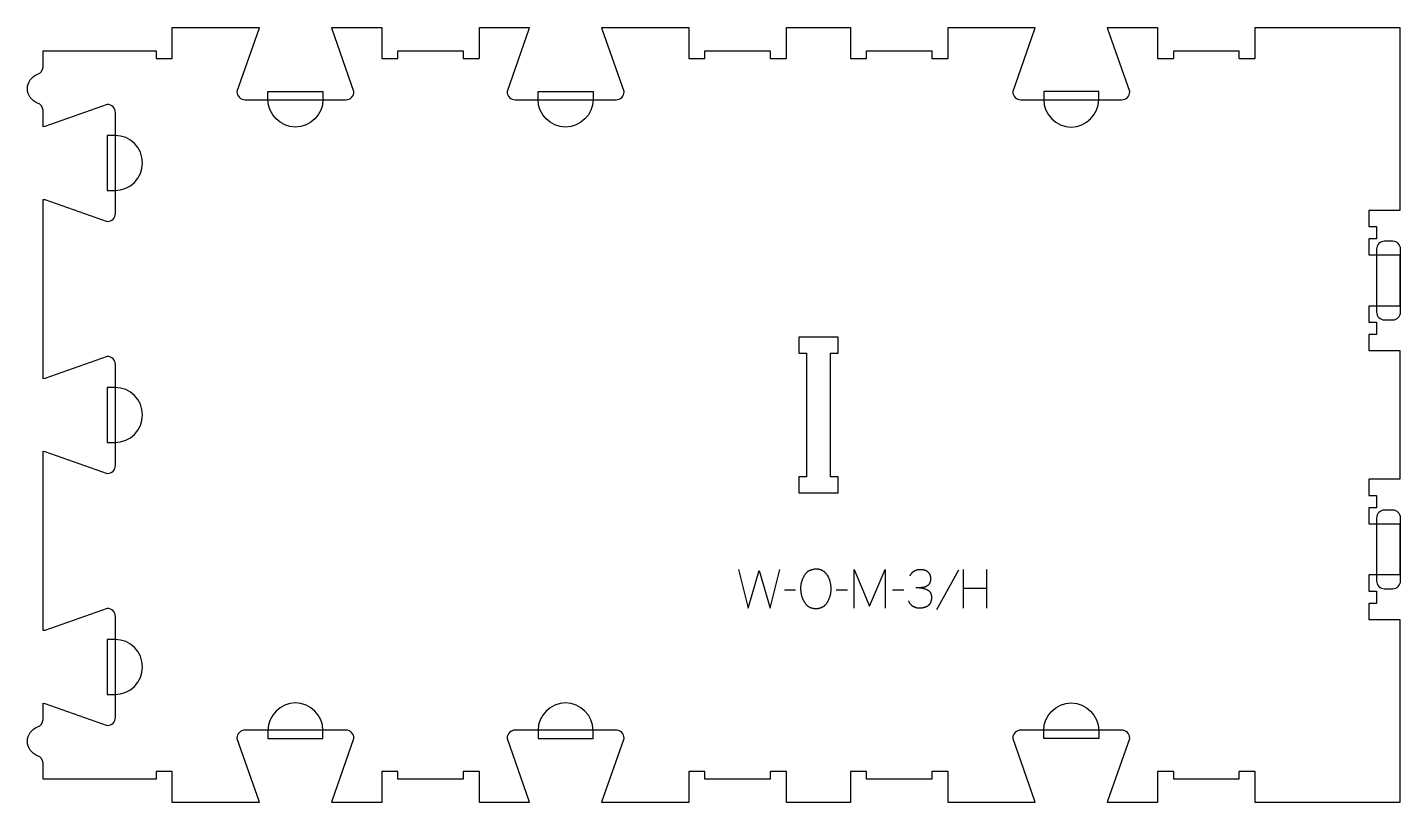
# Model space of a CAD drawing. Extents: x -549 to 513, y -300 to 300.
import ezdxf

# ---------------------------------------------------------------- set-up
doc = ezdxf.new("R2010")
doc.units = 0
for name, color, linetype in [('1_ANYTOOL_1MMDEEP_LABELS_S', 2, 'CONTINUOUS'), ('3_ANYTOOL_CUTTHROUGH_INSID', 4, 'CONTINUOUS'), ('4_ANYTOOL_CUTTHROUGH_OUTSI', 5, 'CONTINUOUS'), ('5_ANYTOOL_HALF_MILL_9MM_IN', 3, 'CONTINUOUS')]:
    doc.layers.add(name, color=color, linetype=linetype)

msp = doc.modelspace()

# ---------------------------------------------------------------- linework, layer by layer
at = {"layer": '1_ANYTOOL_1MMDEEP_LABELS_S'}
for p, q in [((171.7, -119.9), (154.5, -150.6)), ((175.2, -119.4), (175.2, -149.4)), ((193.5, -149.4), (193.5, -119.4)), ((45.6, -135.5), (36.9, -135.6)), ((85.7, -135.5), (76.9, -135.6)), ((129.2, -135.5), (120.4, -135.6)), ((193.5, -134.1), (175.2, -134.1))]:
    msp.add_line(p, q, dxfattribs=at)
for points in [[(1.3, -119.4), (9, -149.4), (17.4, -120.3), (25.9, -149.4), (33.4, -119.4)], [(90.8, -149.4), (90.8, -119.4), (102.8, -147.8), (114.8, -119.5), (114.8, -149.4)], [(134.1, -124.3), (134.3, -124), (134.5, -123.7), (134.6, -123.4), (134.8, -123.2), (135, -122.9), (135.2, -122.6), (135.4, -122.4), (135.5, -122.3), (135.6, -122.2), (135.7, -122.1), (135.8, -121.9), (135.9, -121.8), (136, -121.7), (136.1, -121.6), (136.2, -121.5), (136.3, -121.4), (136.5, -121.3), (136.6, -121.2), (136.7, -121.1), (136.8, -121), (136.9, -121), (137.1, -120.9), (137.2, -120.8), (137.3, -120.7), (137.4, -120.6), (137.6, -120.6), (137.7, -120.5), (137.8, -120.4), (138, -120.3), (138.1, -120.3), (138.2, -120.2), (138.4, -120.1), (138.5, -120.1), (138.6, -120), (138.8, -120), (138.9, -119.9), (139.1, -119.9), (139.2, -119.8), (139.4, -119.8), (139.7, -119.7), (140, -119.6), (140.3, -119.6), (140.6, -119.5), (141, -119.5), (141.3, -119.4), (141.6, -119.4), (142, -119.4), (142.3, -119.4), (142.5, -119.4), (142.7, -119.4), (143, -119.4), (143.2, -119.4), (143.4, -119.4), (143.6, -119.5), (143.7, -119.5), (143.9, -119.5), (144.1, -119.5), (144.3, -119.6), (144.5, -119.6), (144.7, -119.7), (144.9, -119.7), (145, -119.8), (145.2, -119.8), (145.4, -119.9), (145.6, -119.9), (145.7, -120), (145.9, -120.1), (146.1, -120.1), (146.2, -120.2), (146.4, -120.3), (146.5, -120.4), (146.7, -120.5), (146.8, -120.5), (147, -120.6), (147.1, -120.7), (147.3, -120.8), (147.4, -120.9), (147.5, -121.1), (147.7, -121.2), (147.8, -121.3), (147.9, -121.4), (148.1, -121.5), (148.2, -121.6), (148.3, -121.8), (148.4, -121.9), (148.5, -122), (148.6, -122.2), (148.7, -122.3), (148.8, -122.5), (148.9, -122.6), (149, -122.8), (149.1, -122.9), (149.2, -123.1), (149.3, -123.2), (149.3, -123.4), (149.4, -123.6), (149.5, -123.7), (149.5, -123.9), (149.6, -124.1), (149.6, -124.3), (149.7, -124.4), (149.7, -124.6), (149.8, -124.8), (149.8, -125), (149.8, -125.2), (149.9, -125.4), (149.9, -125.6), (149.9, -125.8), (149.9, -126), (149.9, -126.2), (149.9, -126.4), (149.9, -127), (149.9, -127.3), (149.9, -127.6), (149.8, -127.9), (149.8, -128.3), (149.8, -128.4), (149.8, -128.5), (149.7, -128.7), (149.7, -128.8), (149.7, -129), (149.6, -129.1), (149.6, -129.2), (149.5, -129.4), (149.5, -129.5), (149.5, -129.6), (149.4, -129.7), (149.4, -129.8), (149.3, -130), (149.3, -130.1), (149.2, -130.2), (149.2, -130.3), (149.1, -130.4), (149, -130.5), (149, -130.6), (148.9, -130.7), (148.8, -130.8), (148.8, -130.9), (148.6, -131.1), (148.5, -131.2), (148.3, -131.4), (148.1, -131.6), (148.1, -131.6), (148, -131.7), (147.9, -131.8), (147.8, -131.9), (147.7, -131.9), (147.6, -132), (147.5, -132.1), (147.5, -132.1), (147.4, -132.2), (147.3, -132.2), (147.2, -132.3), (147.1, -132.4), (147, -132.4), (146.9, -132.5), (146.8, -132.5), (146.7, -132.6), (146.6, -132.6), (146.5, -132.7), (146.4, -132.7), (146.3, -132.8), (146.2, -132.8), (146.1, -132.9), (145.9, -132.9), (145.7, -133), (145.5, -133.1), (145.2, -133.1), (145, -133.2), (144.8, -133.3), (144.6, -133.3), (144.3, -133.4), (144.1, -133.4), (143.9, -133.4), (143.6, -133.5), (143.4, -133.5), (143.1, -133.5), (142.9, -133.5), (142.7, -133.6), (142.4, -133.6), (142.2, -133.6), (138.5, -133.6)], [(141.3, -133.6), (141.7, -133.7), (142.1, -133.7), (142.6, -133.7), (143, -133.8), (143.4, -133.9), (143.8, -134), (144.2, -134), (144.6, -134.1), (145, -134.3), (145.4, -134.4), (145.8, -134.5), (146.2, -134.7), (146.6, -134.8), (147, -135), (147.4, -135.2), (147.7, -135.4), (147.9, -135.5), (148.1, -135.6), (148.2, -135.6), (148.3, -135.7), (148.3, -135.7), (148.4, -135.8), (148.5, -135.9), (148.6, -135.9), (148.7, -136), (148.7, -136), (148.8, -136.1), (148.9, -136.2), (149, -136.2), (149, -136.3), (149.1, -136.4), (149.2, -136.4), (149.2, -136.5), (149.3, -136.6), (149.4, -136.7), (149.4, -136.7), (149.5, -136.8), (149.5, -136.9), (149.6, -137), (149.6, -137), (149.7, -137.1), (149.8, -137.2), (149.8, -137.3), (149.9, -137.4), (149.9, -137.5), (149.9, -137.5), (150, -137.6), (150, -137.7), (150.1, -137.8), (150.1, -137.9), (150.2, -138), (150.2, -138.1), (150.3, -138.3), (150.3, -138.5), (150.4, -138.7), (150.5, -138.9), (150.5, -139.1), (150.5, -139.3), (150.6, -139.5), (150.6, -139.8), (150.6, -140), (150.7, -140.2), (150.7, -140.5), (150.7, -140.7), (150.7, -141), (150.7, -141.2), (150.7, -141.5), (150.7, -141.8), (150.6, -142), (150.6, -142.3), (150.6, -142.6), (150.6, -142.8), (150.5, -143), (150.5, -143.3), (150.4, -143.5), (150.4, -143.7), (150.3, -144), (150.3, -144.2), (150.2, -144.4), (150.1, -144.6), (150.1, -144.8), (150, -145), (149.9, -145.2), (149.8, -145.4), (149.7, -145.6), (149.6, -145.8), (149.5, -145.9), (149.4, -146.1), (149.3, -146.3), (149.2, -146.4), (149, -146.6), (148.9, -146.7), (148.8, -146.8), (148.8, -146.9), (148.7, -147), (148.6, -147), (148.6, -147.1), (148.5, -147.2), (148.4, -147.2), (148.4, -147.3), (148.2, -147.4), (148, -147.5), (147.9, -147.7), (147.7, -147.8), (147.5, -147.9), (147.4, -148), (147.2, -148.1), (147, -148.2), (146.8, -148.3), (146.7, -148.4), (146.5, -148.5), (146.3, -148.5), (146.1, -148.6), (145.9, -148.7), (145.7, -148.8), (145.5, -148.8), (145.3, -148.9), (145.1, -149), (144.8, -149), (144.6, -149.1), (144.4, -149.1), (144.2, -149.2), (143.9, -149.2), (143.7, -149.2), (143.5, -149.3), (143, -149.3), (142.5, -149.4), (142, -149.4), (141.4, -149.4), (141, -149.4), (140.7, -149.4), (140.3, -149.3), (139.9, -149.3), (139.6, -149.3), (139.4, -149.2), (139.3, -149.2), (139.1, -149.2), (138.9, -149.1), (138.8, -149.1), (138.6, -149), (138.4, -149), (138.3, -148.9), (138.1, -148.9), (138, -148.8), (137.8, -148.8), (137.7, -148.7), (137.5, -148.7), (137.4, -148.6), (137.2, -148.5), (137.1, -148.5), (136.9, -148.4), (136.8, -148.3), (136.6, -148.2), (136.5, -148.1), (136.4, -148.1), (136.2, -148), (136.1, -147.9), (136, -147.8), (135.9, -147.7), (135.7, -147.6), (135.6, -147.5), (135.5, -147.4), (135.4, -147.3), (135.3, -147.2), (135.1, -147.1), (135, -146.9), (134.9, -146.8), (134.8, -146.7), (134.7, -146.6), (134.6, -146.5), (134.5, -146.3), (134.4, -146.2), (134.3, -146.1), (134.2, -145.9), (134.1, -145.8), (134, -145.6), (133.9, -145.5), (133.8, -145.3), (133.6, -145), (133.5, -144.7), (133.3, -144.4), (133.2, -144), (133, -143.7)]]:
    msp.add_lwpolyline(points, dxfattribs=at)
msp.add_lwpolyline([(61.7, -119.1), (62.1, -119.1), (62.5, -119.1), (62.8, -119.1), (63, -119.1), (63.2, -119.1), (63.3, -119.2), (63.5, -119.2), (63.7, -119.2), (63.8, -119.3), (64, -119.3), (64.2, -119.3), (64.3, -119.4), (64.5, -119.4), (64.6, -119.5), (64.8, -119.5), (65, -119.6), (65.1, -119.6), (65.3, -119.7), (65.4, -119.8), (65.6, -119.8), (65.7, -119.9), (65.9, -120), (66, -120), (66.1, -120.1), (66.3, -120.2), (66.4, -120.3), (66.5, -120.4), (66.7, -120.5), (67.1, -120.7), (67.3, -120.9), (67.6, -121.1), (67.8, -121.3), (68.1, -121.5), (68.3, -121.8), (68.5, -122), (68.7, -122.2), (68.9, -122.5), (69.1, -122.7), (69.3, -122.9), (69.5, -123.2), (69.7, -123.5), (69.9, -123.7), (70.1, -124), (70.4, -124.6), (70.6, -124.9), (70.7, -125.2), (70.9, -125.4), (71, -125.7), (71.2, -126.1), (71.3, -126.4), (71.4, -126.7), (71.5, -127), (71.7, -127.3), (71.8, -127.6), (71.9, -128), (72, -128.3), (72.1, -128.6), (72.1, -129), (72.4, -130), (72.5, -130.7), (72.6, -131.3), (72.7, -132), (72.8, -132.6), (72.8, -133.3), (72.8, -133.9), (72.9, -134.6), (72.8, -135.2), (72.8, -135.8), (72.8, -136.5), (72.7, -137.1), (72.6, -137.8), (72.5, -138.4), (72.3, -139), (72.2, -139.7), (72, -140.3), (71.8, -140.9), (71.5, -141.6), (71.3, -142.2), (71, -142.9), (70.7, -143.5), (70.4, -144.1), (70.1, -144.8), (69.9, -145.1), (69.7, -145.4), (69.5, -145.7), (69.3, -146), (69.1, -146.2), (68.9, -146.5), (68.7, -146.8), (68.5, -147), (68.4, -147.1), (68.3, -147.2), (68.2, -147.3), (68, -147.5), (67.9, -147.6), (67.8, -147.7), (67.7, -147.8), (67.6, -147.9), (67.4, -148), (67.3, -148.1), (67.2, -148.2), (67.1, -148.3), (66.9, -148.3), (66.8, -148.4), (66.7, -148.5), (66.5, -148.6), (66.4, -148.7), (66.2, -148.7), (66.1, -148.8), (66, -148.9), (65.8, -149), (65.7, -149), (65.5, -149.1), (65.4, -149.2), (65.2, -149.2), (65.1, -149.3), (64.9, -149.3), (64.8, -149.4), (64.5, -149.5), (64.1, -149.5), (63.8, -149.6), (63.5, -149.7), (63.2, -149.7), (62.8, -149.8), (62.5, -149.8), (62.1, -149.8), (61.7, -149.9), (61.4, -149.9), (61, -149.9), (60.6, -149.8), (60.2, -149.8), (59.9, -149.8), (59.5, -149.7), (59.2, -149.7), (58.8, -149.6), (58.5, -149.5), (58.2, -149.5), (57.8, -149.4), (57.7, -149.3), (57.5, -149.3), (57.4, -149.2), (57.2, -149.1), (57.1, -149.1), (56.9, -149), (56.8, -148.9), (56.6, -148.9), (56.5, -148.8), (56.3, -148.7), (56.2, -148.7), (56, -148.6), (55.9, -148.5), (55.8, -148.4), (55.6, -148.3), (55.5, -148.2), (55.4, -148.1), (55.2, -148), (55.1, -147.9), (55, -147.8), (54.9, -147.7), (54.7, -147.6), (54.6, -147.5), (54.5, -147.4), (54.4, -147.3), (54.2, -147.2), (54.1, -147.1), (54, -147), (53.9, -146.8), (53.8, -146.7), (53.6, -146.4), (53.4, -146.2), (53.2, -145.9), (53, -145.6), (52.8, -145.3), (52.6, -145), (52.4, -144.7), (52.1, -144), (51.8, -143.4), (51.5, -142.7), (51.2, -142.1), (51, -141.4), (50.7, -140.8), (50.5, -140.1), (50.4, -139.5), (50.2, -138.8), (50.1, -138.2), (49.9, -137.5), (49.8, -136.9), (49.8, -136.2), (49.7, -135.6), (49.7, -134.9), (49.7, -134.3), (49.7, -133.6), (49.7, -132.9), (49.8, -132.2), (49.9, -131.5), (50, -130.9), (50.1, -130.2), (50.2, -129.5), (50.4, -128.9), (50.6, -128.2), (50.8, -127.6), (51, -127), (51.3, -126.3), (51.6, -125.7), (51.9, -125.1), (52.2, -124.5), (52.5, -123.9), (52.7, -123.6), (52.9, -123.3), (53.1, -123), (53.3, -122.8), (53.5, -122.5), (53.8, -122.3), (54, -122), (54.2, -121.8), (54.3, -121.7), (54.4, -121.6), (54.6, -121.4), (54.7, -121.3), (54.8, -121.2), (54.9, -121.1), (55.1, -121), (55.2, -120.9), (55.3, -120.9), (55.5, -120.8), (55.6, -120.7), (55.7, -120.6), (55.9, -120.5), (56, -120.4), (56.2, -120.3), (56.3, -120.3), (56.4, -120.2), (56.6, -120.1), (56.9, -120), (57.2, -119.9), (57.5, -119.7), (57.8, -119.6), (58.1, -119.5), (58.5, -119.4), (58.8, -119.4), (59.1, -119.3), (59.5, -119.2), (59.8, -119.2), (60.2, -119.1), (60.6, -119.1), (60.9, -119.1), (61.3, -119.1)], close=True, dxfattribs=at)
at = {"layer": '3_ANYTOOL_CUTTHROUGH_INSID'}
msp.add_lwpolyline([(78.5, 60.3), (48, 60.3), (48, 47.8), (54, 47.8), (54, -47.7), (48, -47.7), (48, -60.2), (78.5, -60.2), (78.5, -47.7), (72.5, -47.7), (72.5, 47.8), (78.5, 47.8)], close=True, dxfattribs=at)
at = {"layer": '4_ANYTOOL_CUTTHROUGH_OUTSI'}
msp.add_lwpolyline([(-104.2, -299.7), (-104, -298.4), (-87.1, -250.1), (-87.1, -250, 0.414214), (-93.3, -243.7), (-171.3, -243.7, 0.414214), (-177.6, -250), (-177.6, -250.1), (-160.7, -298.4), (-160.4, -299.7), (-199, -299.7), (-199, -276, 0.414214), (-199.3, -275.7), (-211.3, -275.7, 0.414214), (-211.5, -276), (-211.5, -281.7), (-262, -281.7), (-262, -276, 0.414214), (-262.3, -275.7), (-274.3, -275.7, 0.414214), (-274.5, -276), (-274.5, -299.7), (-313.1, -299.7), (-312.9, -298.4), (-296, -250.1), (-296, -250, 0.414214), (-302.2, -243.7), (-380.2, -243.7, 0.414214), (-386.5, -250), (-386.5, -250.1), (-369.6, -298.4), (-369.3, -299.7), (-436.5, -299.7), (-436.5, -276, 0.414214), (-436.8, -275.7), (-448.8, -275.7, 0.414214), (-449, -276), (-449, -281.7), (-536.5, -281.7), (-536.5, -269.3, 0.317837), (-540.7, -263.5, -0.707107), (-540.7, -241.3, 0.317837), (-536.5, -235.4), (-536.5, -223), (-535.1, -223.2), (-486.9, -240.1), (-486.8, -240.1, 0.414214), (-480.5, -233.9), (-480.5, -155.9, 0.414214), (-486.8, -149.6), (-486.9, -149.7), (-535.1, -166.6), (-536.5, -166.8), (-536.5, -28.1), (-535.1, -28.3), (-486.9, -45.2), (-486.8, -45.2, 0.414214), (-480.5, -39), (-480.5, 39, 0.414214), (-486.8, 45.3), (-486.9, 45.2), (-535.1, 28.3), (-536.5, 28.1), (-536.5, 166.8), (-535.1, 166.6), (-486.9, 149.7), (-486.8, 149.7, 0.414214), (-480.5, 155.9), (-480.5, 233.9, 0.414214), (-486.8, 240.2), (-486.9, 240.1), (-535.1, 223.2), (-536.5, 223), (-536.5, 235.4, 0.317837), (-540.7, 241.3, -0.707107), (-540.7, 263.5, 0.317837), (-536.5, 269.3), (-536.5, 281.8), (-449, 281.8), (-449, 276, 0.414214), (-448.8, 275.8), (-436.8, 275.8, 0.414214), (-436.5, 276), (-436.5, 299.8), (-369.3, 299.8), (-369.6, 298.4), (-386.5, 250.1), (-386.5, 250, 0.414214), (-380.2, 243.8), (-302.2, 243.8, 0.414214), (-296, 250), (-296, 250.1), (-312.9, 298.4), (-313.1, 299.8), (-274.5, 299.8), (-274.5, 276, 0.414214), (-274.3, 275.8), (-262.3, 275.8, 0.414214), (-262, 276), (-262, 281.8), (-211.5, 281.8), (-211.5, 276, 0.414214), (-211.3, 275.8), (-199.3, 275.8, 0.414214), (-199, 276), (-199, 299.8), (-160.4, 299.8), (-160.7, 298.4), (-177.6, 250.1), (-177.6, 250, 0.414214), (-171.3, 243.8), (-93.3, 243.8, 0.414214), (-87.1, 250), (-87.1, 250.1), (-104, 298.4), (-104.2, 299.8), (-37, 299.8), (-37, 276, 0.414214), (-36.8, 275.8), (-24.8, 275.8, 0.414214), (-24.5, 276), (-24.5, 281.8), (26, 281.8), (26, 276, 0.414214), (26.2, 275.8), (38.2, 275.8, 0.414214), (38.5, 276), (38.5, 299.8), (88, 299.8), (88, 276, 0.414214), (88.2, 275.8), (100.2, 275.8, 0.414214), (100.5, 276), (100.5, 281.8), (151, 281.8), (151, 276, 0.414214), (151.2, 275.8), (163.2, 275.8, 0.414214), (163.5, 276), (163.5, 299.8), (230.7, 299.8), (230.4, 298.4), (213.5, 250.1), (213.5, 250, 0.414214), (219.8, 243.8), (297.8, 243.8, 0.414214), (304, 250), (304, 250.1), (287.1, 298.4), (286.9, 299.8), (325.5, 299.8), (325.5, 276, 0.414214), (325.7, 275.8), (337.7, 275.8, 0.414214), (338, 276), (338, 281.8), (388.5, 281.8), (388.5, 276, 0.414214), (388.7, 275.8), (400.7, 275.8, 0.414214), (401, 276), (401, 299.8), (513, 299.8), (513, 158.3), (489.2, 158.3, 0.414214), (489, 158), (489, 146, 0.414214), (489.2, 145.8), (495, 145.8), (495, 136.3), (489.2, 136.3, 0.414214), (489, 136), (489, 124, 0.414214), (489.2, 123.8), (513, 123.8), (513, 84.3), (489.2, 84.3, 0.414214), (489, 84), (489, 72, 0.414214), (489.2, 71.8), (495, 71.8), (495, 62.3), (489.2, 62.3, 0.414214), (489, 62), (489, 50, 0.414214), (489.2, 49.8), (513, 49.8), (513, -49.7), (489.2, -49.7, 0.414214), (489, -50), (489, -62, 0.414214), (489.2, -62.2), (495, -62.2), (495, -71.7), (489.2, -71.7, 0.414214), (489, -72), (489, -84, 0.414214), (489.2, -84.2), (513, -84.2), (513, -123.7), (489.2, -123.7, 0.414214), (489, -124), (489, -136, 0.414214), (489.2, -136.2), (495, -136.2), (495, -145.7), (489.2, -145.7, 0.414214), (489, -146), (489, -158, 0.414214), (489.2, -158.2), (513, -158.2), (513, -299.7), (401, -299.7), (401, -276, 0.414214), (400.7, -275.7), (388.7, -275.7, 0.414214), (388.5, -276), (388.5, -281.7), (338, -281.7), (338, -276, 0.414214), (337.7, -275.7), (325.7, -275.7, 0.414214), (325.5, -276), (325.5, -299.7), (286.9, -299.7), (287.1, -298.4), (304, -250.1), (304, -250, 0.414214), (297.8, -243.7), (219.8, -243.7, 0.414214), (213.5, -250), (213.5, -250.1), (230.4, -298.4), (230.7, -299.7), (163.5, -299.7), (163.5, -276, 0.414214), (163.2, -275.7), (151.2, -275.7, 0.414214), (151, -276), (151, -281.7), (100.5, -281.7), (100.5, -276, 0.414214), (100.2, -275.7), (88.2, -275.7, 0.414214), (88, -276), (88, -299.7), (38.5, -299.7), (38.5, -276, 0.414214), (38.2, -275.7), (26.2, -275.7, 0.414214), (26, -276), (26, -281.7), (-24.5, -281.7), (-24.5, -276, 0.414214), (-24.8, -275.7), (-36.8, -275.7, 0.414214), (-37, -276), (-37, -299.7)], format="xyb", close=True, dxfattribs=at)
at = {"layer": '5_ANYTOOL_HALF_MILL_9MM_IN'}
for points in [[(-320, 244, -1), (-362.5, 244), (-362.5, 250.3), (-320, 250.3)], [(-111.1, 244, -1), (-153.6, 244), (-153.6, 250.3), (-111.1, 250.3)], [(237.5, 244, 1), (280, 244), (280, 250.3), (237.5, 250.3)], [(-480.8, 173.7, 1), (-480.8, 216.2), (-487, 216.2), (-487, 173.7)], [(501, 134.4, 0.414214), (495, 128.4), (495, 79.6, 0.414214), (501, 73.6), (507.5, 73.6, 0.414214), (513.5, 79.6), (513.5, 128.4, 0.414214), (507.5, 134.4)], [(-480.8, -21.2, 1), (-480.8, 21.3), (-487, 21.3), (-487, -21.2)], [(501, -73.6, 0.414214), (495, -79.6), (495, -128.4, 0.414214), (501, -134.4), (507.5, -134.4, 0.414214), (513.5, -128.4), (513.5, -79.6, 0.414214), (507.5, -73.6)], [(-480.8, -216.1, 1), (-480.8, -173.6), (-487, -173.6), (-487, -216.1)], [(-320, -244, 1), (-362.5, -244), (-362.5, -250.2), (-320, -250.2)], [(-111.1, -244, 1), (-153.6, -244), (-153.6, -250.2), (-111.1, -250.2)], [(237.5, -244, -1), (280, -244), (280, -250.2), (237.5, -250.2)]]:
    msp.add_lwpolyline(points, format="xyb", close=True, dxfattribs=at)

doc.saveas('drawing.dxf')
